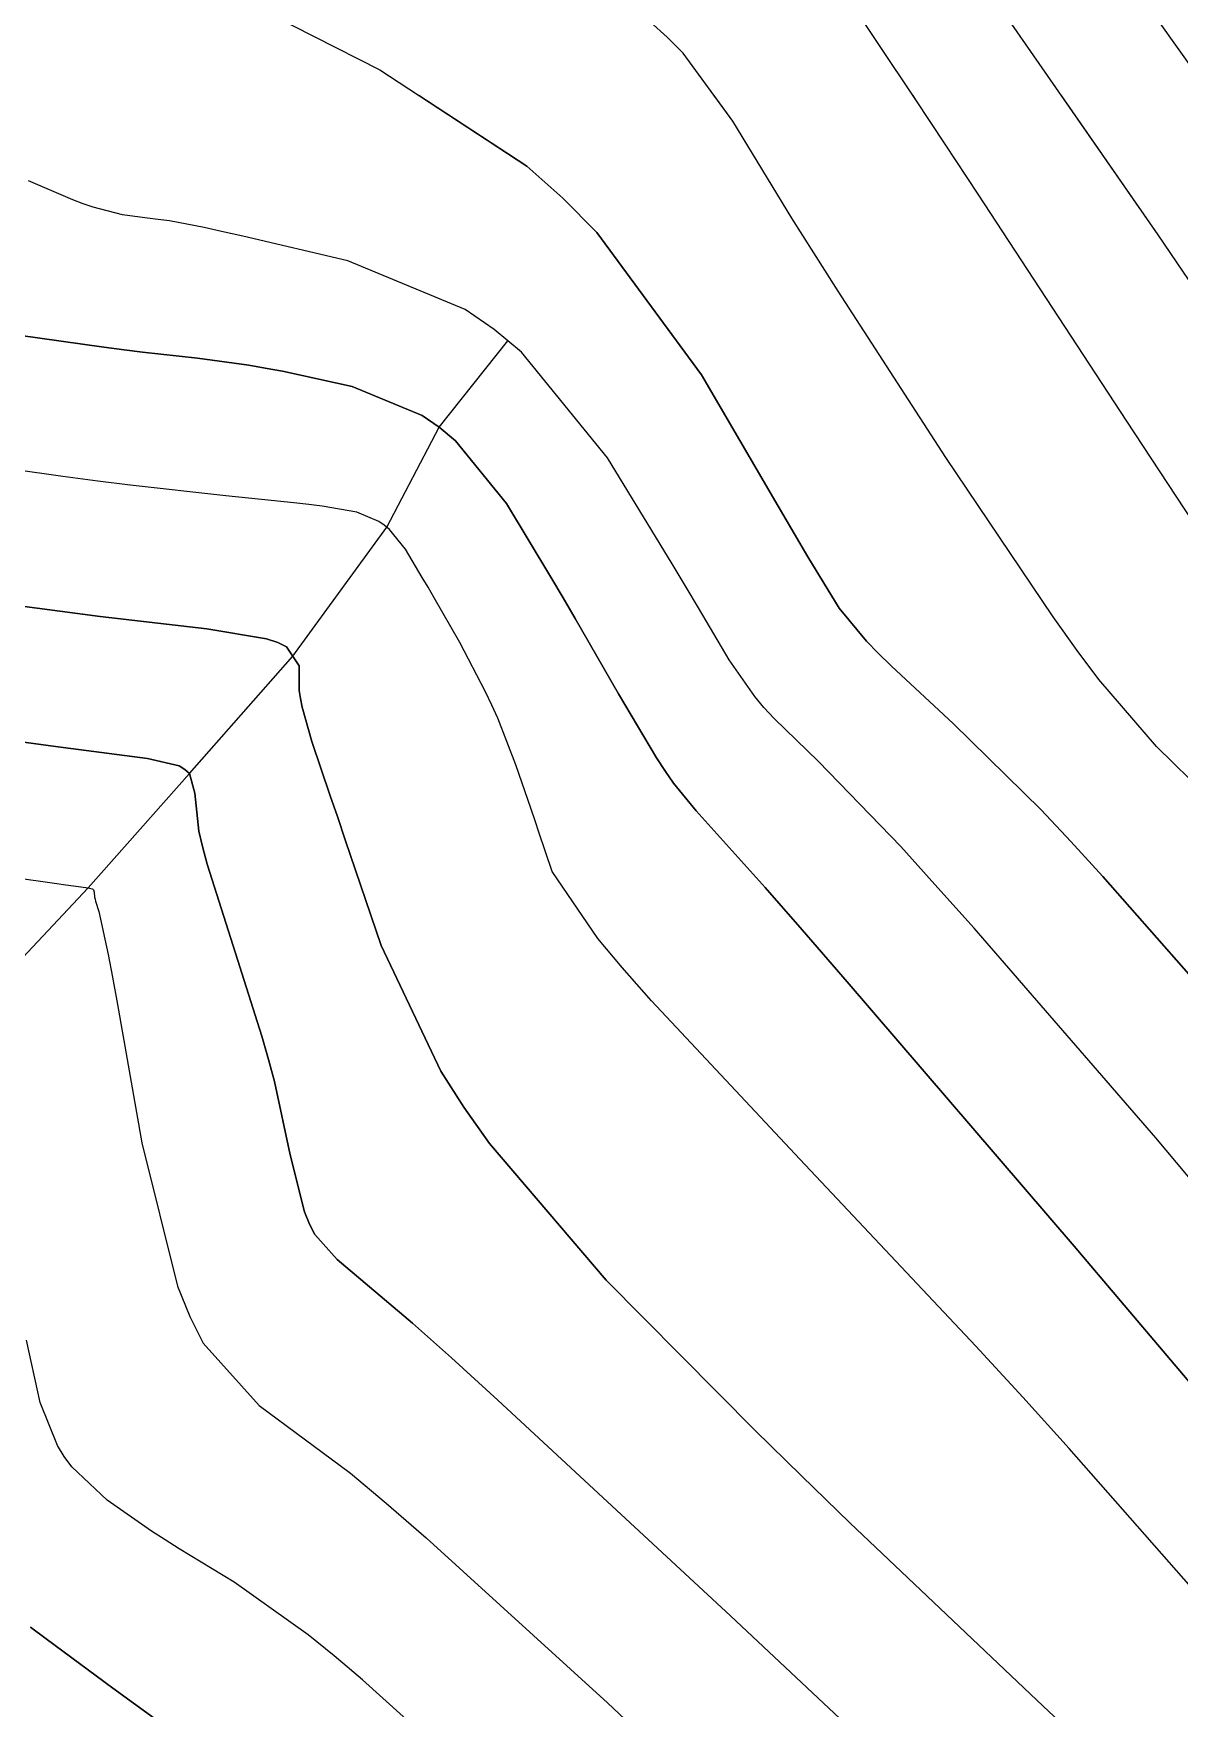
# Model space of a CAD drawing. Header units: metres. Extents: x 837117 to 838479, y 1189012 to 1191015.
# Drawn here: x 837956.28 to 837975.76, y 1189244.17 to 1189272.64 of the extents above; entities that cross this region are included whole.
import ezdxf

# ---------------------------------------------------------------- set-up
doc = ezdxf.new("R2010")
doc.units = ezdxf.units.M
doc.header["$LTSCALE"] = 0.3
for name, color, linetype in [('COTAS 10', 1, 'Continuous'), ('COTAS INT', 252, 'Continuous'), ('DRENAJE', 5, 'Continuous')]:
    doc.layers.add(name, color=color, linetype=linetype)

msp = doc.modelspace()

# ---------------------------------------------------------------- linework, layer by layer
at = {"layer": 'COTAS 10'}
for points in [[(837972.336, 1189273.624), (837975.392, 1189269.219), (837978.42, 1189264.756)], [(837973.748, 1189271.589), (837975.392, 1189269.219), (837978.42, 1189264.756)], [(837977.904, 1189247.381), (837973.967, 1189252.03), (837970.107, 1189256.522), (837969.344, 1189257.403), (837968.714, 1189258.126), (837967.543, 1189259.426), (837967.155, 1189259.897), (837967.018, 1189260.098), (837966.868, 1189260.329), (837966.222, 1189261.417), (837965.486, 1189262.697), (837965.28, 1189263.048), (837965.073, 1189263.399), (837964.316, 1189264.655), (837963.45, 1189265.718), (837963.174, 1189265.948), (837962.882, 1189266.149), (837961.697, 1189266.64), (837960.51, 1189266.9), (837960.217, 1189266.956), (837959.94, 1189267.005), (837959.068, 1189267.122), (837958.133, 1189267.226), (837957.816, 1189267.266), (837957.473, 1189267.311), (837956.025, 1189267.515)], [(837956.025, 1189267.515), (837957.473, 1189267.311), (837957.816, 1189267.266), (837958.133, 1189267.226), (837959.068, 1189267.122), (837959.94, 1189267.005), (837960.217, 1189266.956), (837960.51, 1189266.9), (837961.697, 1189266.64), (837962.882, 1189266.149), (837963.174, 1189265.948), (837963.45, 1189265.718), (837964.316, 1189264.655), (837965.073, 1189263.399), (837965.28, 1189263.048), (837965.486, 1189262.697), (837966.222, 1189261.417), (837966.868, 1189260.329), (837967.018, 1189260.098), (837967.155, 1189259.897), (837967.543, 1189259.426), (837968.714, 1189258.126), (837969.344, 1189257.403), (837970.107, 1189256.522), (837973.967, 1189252.03), (837977.904, 1189247.381)], [(837963.942, 1189242.786), (837961.87, 1189244.655), (837961.389, 1189245.061), (837960.948, 1189245.42), (837959.689, 1189246.314), (837958.752, 1189246.881), (837958.513, 1189247.034), (837958.284, 1189247.184), (837957.528, 1189247.709), (837956.93, 1189248.276), (837956.799, 1189248.452), (837956.683, 1189248.636), (837956.391, 1189249.371), (837956.16, 1189250.431)], [(837963.942, 1189242.786), (837961.87, 1189244.655), (837961.389, 1189245.061), (837960.948, 1189245.42), (837959.689, 1189246.314), (837958.752, 1189246.881), (837958.513, 1189247.034), (837958.284, 1189247.184), (837957.528, 1189247.709), (837956.93, 1189248.276), (837956.799, 1189248.452), (837956.683, 1189248.636), (837956.391, 1189249.371), (837956.16, 1189250.431)]]:
    msp.add_lwpolyline(points, dxfattribs=at)
at = {"layer": 'COTAS INT'}
for points in [[(837973.783, 1189275.131), (837976.366, 1189271.498)], [(837977.248, 1189262.423), (837974.862, 1189266.054), (837972.335, 1189269.913), (837971.775, 1189270.763), (837971.277, 1189271.518), (837969.982, 1189273.456)], [(837959.931, 1189273.158), (837962.165, 1189272.024), (837964.666, 1189270.386), (837965.277, 1189269.843), (837965.852, 1189269.262), (837967.633, 1189266.84), (837968.934, 1189264.606), (837969.207, 1189264.142), (837969.441, 1189263.746), (837969.971, 1189262.876), (837970.44, 1189262.313), (837970.636, 1189262.111), (837970.861, 1189261.888), (837971.912, 1189260.914), (837973.407, 1189259.443), (837973.912, 1189258.906), (837974.456, 1189258.313), (837976.747, 1189255.703)], [(837976.225, 1189259.681), (837975.369, 1189260.524), (837974.387, 1189261.661), (837974.02, 1189262.155), (837973.61, 1189262.726), (837971.785, 1189265.433), (837969.954, 1189268.264), (837969.541, 1189268.914), (837969.17, 1189269.505), (837968.167, 1189271.155), (837967.321, 1189272.306), (837967.048, 1189272.582), (837966.758, 1189272.839)], [(837976.747, 1189255.703), (837974.456, 1189258.313), (837973.912, 1189258.906), (837973.407, 1189259.443), (837971.912, 1189260.914), (837970.861, 1189261.888), (837970.636, 1189262.111), (837970.44, 1189262.313), (837969.971, 1189262.876), (837969.441, 1189263.746), (837969.207, 1189264.142), (837968.934, 1189264.606), (837967.633, 1189266.84), (837965.852, 1189269.262), (837965.277, 1189269.843), (837964.666, 1189270.386), (837962.83, 1189271.589)], [(837976.225, 1189259.681), (837975.369, 1189260.524), (837974.387, 1189261.661), (837974.02, 1189262.155), (837973.61, 1189262.726), (837971.785, 1189265.433), (837969.954, 1189268.264), (837969.541, 1189268.914), (837969.17, 1189269.505), (837968.167, 1189271.155), (837967.848, 1189271.589)], [(837977.248, 1189262.423), (837974.862, 1189266.054), (837972.335, 1189269.913), (837971.775, 1189270.763), (837971.277, 1189271.518), (837971.23, 1189271.589)], [(837978.515, 1189250.095), (837975.357, 1189253.867), (837972.265, 1189257.432), (837971.601, 1189258.178), (837971.021, 1189258.82), (837969.621, 1189260.266), (837968.867, 1189260.995), (837968.695, 1189261.185), (837968.538, 1189261.37), (837968.102, 1189261.993), (837967.581, 1189262.879), (837967.371, 1189263.229), (837967.133, 1189263.625), (837966.033, 1189265.432), (837964.574, 1189267.224), (837964.109, 1189267.611), (837963.617, 1189267.95), (837961.619, 1189268.777), (837959.834, 1189269.196), (837959.476, 1189269.277), (837959.177, 1189269.344), (837958.59, 1189269.46), (837958.345, 1189269.487), (837958.262, 1189269.498), (837958.172, 1189269.509), (837957.792, 1189269.563), (837957.29, 1189269.689), (837957.123, 1189269.746), (837956.944, 1189269.813), (837956.195, 1189270.137)], [(837978.515, 1189250.095), (837975.357, 1189253.867), (837972.265, 1189257.432), (837971.601, 1189258.178), (837971.021, 1189258.82), (837969.621, 1189260.266), (837968.867, 1189260.995), (837968.695, 1189261.185), (837968.538, 1189261.37), (837968.102, 1189261.993), (837967.581, 1189262.879), (837967.371, 1189263.229), (837967.133, 1189263.625), (837966.033, 1189265.432), (837964.574, 1189267.224), (837964.109, 1189267.611), (837963.617, 1189267.95), (837961.619, 1189268.777), (837959.834, 1189269.196), (837959.476, 1189269.277), (837959.177, 1189269.344), (837958.59, 1189269.46), (837958.345, 1189269.487), (837958.262, 1189269.498), (837958.172, 1189269.509), (837957.792, 1189269.563), (837957.29, 1189269.689), (837957.123, 1189269.746), (837956.944, 1189269.813), (837956.195, 1189270.137)], [(837976.617, 1189245.474), (837973.883, 1189248.589), (837973.097, 1189249.458), (837972.297, 1189250.33), (837969.303, 1189253.504), (837966.785, 1189256.198), (837966.286, 1189256.767), (837965.873, 1189257.259), (837965.096, 1189258.399), (837964.869, 1189259.066), (837964.803, 1189259.26), (837964.735, 1189259.458), (837964.478, 1189260.209), (837964.17, 1189261.001), (837964.069, 1189261.226), (837963.962, 1189261.452), (837963.522, 1189262.289), (837963.088, 1189263.05), (837962.984, 1189263.229), (837962.887, 1189263.395), (837962.6, 1189263.877), (837962.327, 1189264.213), (837962.24, 1189264.285), (837962.148, 1189264.348), (837961.774, 1189264.503), (837961.186, 1189264.605), (837960.958, 1189264.635), (837960.703, 1189264.666), (837959.547, 1189264.784), (837957.921, 1189264.964), (837957.37, 1189265.034), (837956.774, 1189265.112), (837954.257, 1189265.467)], [(837976.617, 1189245.474), (837973.883, 1189248.589), (837973.097, 1189249.458), (837972.297, 1189250.33), (837969.303, 1189253.504), (837966.785, 1189256.198), (837966.286, 1189256.767), (837965.873, 1189257.259), (837965.096, 1189258.399), (837964.869, 1189259.066), (837964.803, 1189259.26), (837964.735, 1189259.458), (837964.478, 1189260.209), (837964.17, 1189261.001), (837964.069, 1189261.226), (837963.962, 1189261.452), (837963.522, 1189262.289), (837963.088, 1189263.05), (837962.984, 1189263.229), (837962.887, 1189263.395), (837962.6, 1189263.877), (837962.327, 1189264.213), (837962.24, 1189264.285), (837962.148, 1189264.348), (837961.774, 1189264.503), (837961.186, 1189264.605), (837960.958, 1189264.635), (837960.703, 1189264.666), (837959.547, 1189264.784), (837957.921, 1189264.964), (837957.37, 1189265.034), (837956.774, 1189265.112), (837954.257, 1189265.467)], [(837976.389, 1189241.445), (837973.44, 1189244.208), (837970.156, 1189247.323), (837969.332, 1189248.123), (837968.545, 1189248.894), (837966.012, 1189251.451), (837964.031, 1189253.77), (837963.593, 1189254.391), (837963.202, 1189255.003), (837962.187, 1189257.139), (837961.578, 1189258.934), (837961.443, 1189259.331), (837961.323, 1189259.685), (837961.009, 1189260.605), (837960.843, 1189261.191), (837960.815, 1189261.335), (837960.796, 1189261.471), (837960.792, 1189261.895), (837960.581, 1189262.217), (837960.431, 1189262.289), (837960.241, 1189262.353), (837959.223, 1189262.52), (837957.412, 1189262.73), (837956.723, 1189262.82), (837955.952, 1189262.925)], [(837955.952, 1189262.925), (837956.723, 1189262.82), (837957.412, 1189262.73), (837959.223, 1189262.52), (837960.241, 1189262.353), (837960.431, 1189262.289), (837960.581, 1189262.217), (837960.792, 1189261.895), (837960.796, 1189261.471), (837960.815, 1189261.335), (837960.843, 1189261.191), (837961.009, 1189260.605), (837961.323, 1189259.685), (837961.443, 1189259.331), (837961.578, 1189258.934), (837962.187, 1189257.139), (837963.202, 1189255.003), (837963.593, 1189254.391), (837964.031, 1189253.77), (837966.012, 1189251.451), (837968.545, 1189248.894), (837969.332, 1189248.123), (837970.156, 1189247.323), (837973.44, 1189244.208), (837976.389, 1189241.445)], [(837955.906, 1189260.623), (837956.65, 1189260.519), (837958.214, 1189260.32), (837958.753, 1189260.191), (837958.851, 1189260.131), (837958.927, 1189260.062), (837959.018, 1189259.727), (837959.086, 1189259.085), (837959.148, 1189258.822), (837959.227, 1189258.522), (837959.669, 1189257.132), (837960.161, 1189255.595), (837960.272, 1189255.203), (837960.372, 1189254.825), (837960.642, 1189253.582), (837960.885, 1189252.611), (837960.968, 1189252.404), (837961.058, 1189252.224), (837961.439, 1189251.801), (837962.722, 1189250.721), (837963.381, 1189250.128), (837964.172, 1189249.407), (837968.125, 1189245.742), (837972.309, 1189241.813)], [(837972.309, 1189241.813), (837968.125, 1189245.742), (837964.172, 1189249.407), (837963.381, 1189250.128), (837962.722, 1189250.721), (837961.439, 1189251.801), (837961.058, 1189252.224), (837960.968, 1189252.404), (837960.885, 1189252.611), (837960.642, 1189253.582), (837960.372, 1189254.825), (837960.272, 1189255.203), (837960.161, 1189255.595), (837959.669, 1189257.132), (837959.227, 1189258.522), (837959.148, 1189258.822), (837959.086, 1189259.085), (837959.018, 1189259.727), (837958.927, 1189260.062), (837958.851, 1189260.131), (837958.753, 1189260.191), (837958.214, 1189260.32), (837956.65, 1189260.519), (837955.906, 1189260.623)], [(837955.915, 1189258.302), (837956.675, 1189258.192), (837956.828, 1189258.17), (837956.956, 1189258.152), (837957.206, 1189258.119), (837957.274, 1189258.103), (837957.287, 1189258.095), (837957.296, 1189258.086), (837957.308, 1189258.044), (837957.317, 1189257.963), (837957.324, 1189257.929), (837957.334, 1189257.891), (837957.39, 1189257.715), (837957.545, 1189256.986), (837957.618, 1189256.6), (837957.703, 1189256.133), (837958.118, 1189253.782), (837958.728, 1189251.349), (837958.936, 1189250.831), (837959.161, 1189250.381), (837960.113, 1189249.32), (837961.668, 1189248.167), (837962.272, 1189247.66), (837962.952, 1189247.071), (837966.034, 1189244.264), (837969.423, 1189241.065)], [(837955.915, 1189258.302), (837956.675, 1189258.192), (837956.828, 1189258.17), (837956.956, 1189258.152), (837957.206, 1189258.119), (837957.274, 1189258.103), (837957.287, 1189258.095), (837957.296, 1189258.086), (837957.308, 1189258.044), (837957.317, 1189257.963), (837957.324, 1189257.929), (837957.334, 1189257.891), (837957.39, 1189257.715), (837957.545, 1189256.986), (837957.618, 1189256.6), (837957.703, 1189256.133), (837958.118, 1189253.782), (837958.728, 1189251.349), (837958.936, 1189250.831), (837959.161, 1189250.381), (837960.113, 1189249.32), (837961.668, 1189248.167), (837962.272, 1189247.66), (837962.952, 1189247.071), (837966.034, 1189244.264), (837969.423, 1189241.065)], [(837956.227, 1189245.553), (837956.491, 1189245.354), (837957.626, 1189244.511), (837958.745, 1189243.703)], [(837958.745, 1189243.703), (837957.626, 1189244.511), (837956.491, 1189245.354), (837956.227, 1189245.553)]]:
    msp.add_lwpolyline(points, dxfattribs=at)
at = {"layer": 'DRENAJE'}
for p, q in [((837963.174, 1189265.948), (837964.342, 1189267.417)), ((837962.284, 1189264.249), (837963.174, 1189265.948)), ((837960.687, 1189262.056), (837962.284, 1189264.249)), ((837958.927, 1189260.062), (837960.687, 1189262.056)), ((837957.206, 1189258.119), (837958.927, 1189260.062)), ((837954.684, 1189255.431), (837957.206, 1189258.119))]:
    msp.add_line(p, q, dxfattribs=at)

doc.saveas('drawing.dxf')
